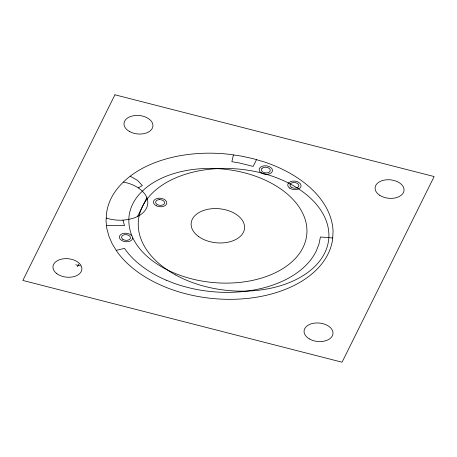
<?xml version="1.0" encoding="UTF-8"?>
<svg xmlns="http://www.w3.org/2000/svg" width="457" height="457" viewBox="0 0 457 457"><rect width="100%" height="100%" fill="white"/><g stroke="black" fill="none" stroke-linecap="round" stroke-linejoin="round"><path stroke-width="0.69" d="M106.275 218.086C106.515 192.237 129.354 173.203 151.427 164.069A113.862 72.577 5.6 0 1 229.711 154.352L241.473 156.111L253.001 158.642L264.157 161.909A113.862 72.577 5.6 0 1 333.067 231.745L332.622 239.331A113.862 72.577 5.6 0 1 238.982 299.089A113.862 72.577 5.6 0 1 116.518 250.882L112.096 243.552L108.846 236.035L106.812 228.414L106.013 220.765L106.275 218.086A30.311 19.32 5.6 0 0 122.973 220.154L128.428 219.491L133.495 218.172A30.311 19.32 5.6 0 0 144.743 193.848L141.933 190.7L138.328 187.884A30.311 19.32 5.6 0 0 124.07 182.223L123.413 182.103M233.407 154.906L231.87 161.692L239.611 163.018L253.167 166.411L256.508 159.67M77.496 266.711L78.81 264.06M137.546 216.441L146.828 197.727M138.328 187.884L142.361 185.548L137.563 180.412L130.285 176.253M116.369 250.299L124.464 248.374A103.128 65.734 5.6 0 0 166.205 280.187M106.555 225.627L124.504 225.655L122.973 220.154M332.702 237.988L320.426 236.983L318.997 243.952L316.393 250.727A103.128 65.734 5.6 0 1 173.163 282.957L166.182 280.187M75.776 264.78L80.283 265.928M131.85 235.726L133.53 239.314A89.349 56.954 5.6 0 0 263.512 277.468A89.349 56.954 5.6 0 0 283.209 190.74A89.349 56.954 5.6 0 0 145.035 188.65L140.065 193.42A89.349 56.954 5.6 0 0 129.125 215.476C128.257 222.331 129.291 229.323 131.85 235.726A6.701 4.273 5.6 0 0 120.956 234.412A6.701 4.273 5.6 0 0 123.687 241.365A6.701 4.273 5.6 0 0 132.713 237.92M114.941 94.799L22.85 280.444L342.059 362.201L434.15 176.556L114.941 94.799M262.044 168.342L261.558 168.993A4.467 2.845 5.6 0 0 266.425 172.946A4.467 2.845 5.6 0 0 269.561 168.747A4.467 2.845 5.6 0 0 262.044 168.342M159.145 199.652L158.053 199.846A4.467 2.845 5.6 0 0 155.7 202.502A4.467 2.845 5.6 0 0 158.819 205.147L159.961 205.336A4.467 2.845 5.6 0 0 164.571 202.485A4.467 2.845 5.6 0 0 159.145 199.652M175.722 275.023A95.604 60.941 5.6 0 0 328.12 243.107A95.604 60.941 5.6 0 0 196.87 171.266A95.604 60.941 5.6 0 0 175.722 275.023M129.805 131.667A14.521 9.254 5.6 0 0 152.844 126.658A14.521 9.254 5.6 0 0 132.747 115.878A14.521 9.254 5.6 0 0 129.805 131.667M309.326 338.894A14.521 9.254 5.6 0 0 332.816 334.621A14.521 9.254 5.6 0 0 313.462 323.276A14.521 9.254 5.6 0 0 309.326 338.894M379.687 195.259A14.521 9.254 5.6 0 0 403.68 191.974A14.521 9.254 5.6 0 0 385.365 179.927A14.521 9.254 5.6 0 0 379.687 195.259M56.805 273.64A14.521 9.254 5.6 0 0 81.255 271.492A14.521 9.254 5.6 0 0 64.209 258.713A14.521 9.254 5.6 0 0 56.805 273.64M289.692 188.124A6.701 4.273 5.6 0 0 300.86 186.816A6.701 4.273 5.6 0 0 292.64 181.121A6.701 4.273 5.6 0 0 289.692 188.124M260.924 172.712A6.701 4.273 5.6 0 0 272.206 171.712A6.701 4.273 5.6 0 0 264.323 165.817A6.701 4.273 5.6 0 0 260.924 172.712M198.258 236.286A26.803 17.086 5.6 0 0 243.398 232.316A26.803 17.086 5.6 0 0 211.928 208.723A26.803 17.086 5.6 0 0 198.258 236.286M156.425 205.844A6.701 4.273 5.6 0 0 166.799 203.154A6.701 4.273 5.6 0 0 157.168 198.481A6.701 4.273 5.6 0 0 156.425 205.844M122.767 239.245A4.467 2.845 5.6 0 0 130.291 238.583A4.467 2.845 5.6 0 0 125.047 234.652A4.467 2.845 5.6 0 0 122.767 239.245M291.132 187.107A4.467 2.845 5.6 0 0 298.655 186.445A4.467 2.845 5.6 0 0 293.405 182.514A4.467 2.845 5.6 0 0 291.132 187.107"/></g></svg>
